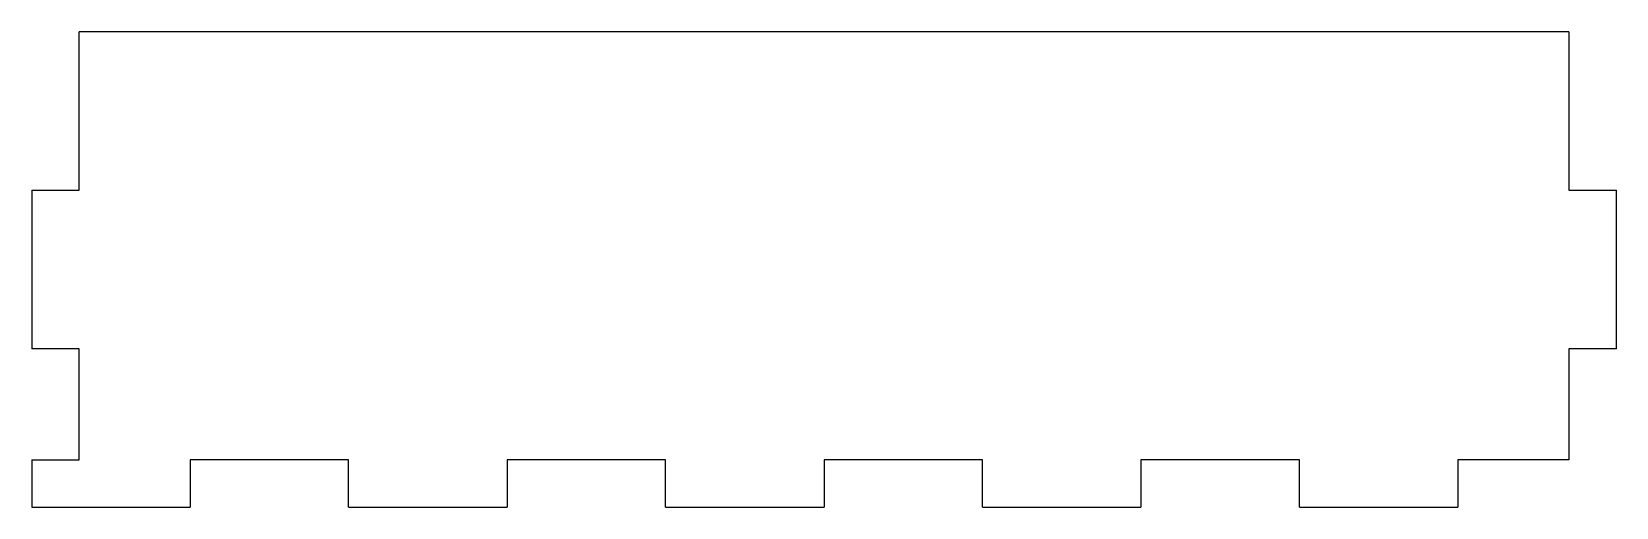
# Model space of a CAD drawing. Header units: millimetres. Extents: x 0 to 208, y 0 to 147.
# Drawn here: x 107.8 to 207.8, y 117.3 to 147.3 of the extents above; entities outside this region: 2.
import ezdxf

# ---------------------------------------------------------------- set-up
doc = ezdxf.new("R2010")
doc.units = ezdxf.units.MM
doc.styles.add('SLDTEXTSTYLE0', font='TXT', dxfattribs={"width": 0.7})

msp = doc.modelspace()

# ---------------------------------------------------------------- linework, layer by layer
at = {"color": 7, "linetype": 'Continuous', "lineweight": 25}
for p, q in [((110.83, 137.3), (110.83, 147.3)), ((204.83, 147.3), (110.83, 147.3)), ((204.83, 147.3), (204.83, 137.3)), ((107.83, 137.3), (110.83, 137.3)), ((107.83, 137.3), (107.83, 127.3)), ((204.83, 137.3), (207.83, 137.3)), ((207.83, 127.3), (207.83, 137.3)), ((110.83, 127.3), (107.83, 127.3)), ((110.83, 120.3), (110.83, 127.3)), ((204.83, 127.3), (204.83, 120.3)), ((207.83, 127.3), (204.83, 127.3)), ((107.83, 120.3), (110.83, 120.3)), ((107.83, 120.3), (107.83, 117.3)), ((127.83, 120.3), (117.83, 120.3)), ((117.83, 120.3), (117.83, 117.3)), ((127.83, 117.3), (127.83, 120.3)), ((147.83, 120.3), (137.83, 120.3)), ((137.83, 120.3), (137.83, 117.3)), ((147.83, 117.3), (147.83, 120.3)), ((167.83, 120.3), (157.83, 120.3)), ((157.83, 120.3), (157.83, 117.3)), ((167.83, 117.3), (167.83, 120.3)), ((187.83, 120.3), (177.83, 120.3)), ((177.83, 120.3), (177.83, 117.3)), ((187.83, 117.3), (187.83, 120.3)), ((204.83, 120.3), (197.83, 120.3)), ((197.83, 120.3), (197.83, 117.3)), ((107.83, 117.3), (117.83, 117.3)), ((127.83, 117.3), (137.83, 117.3)), ((147.83, 117.3), (157.83, 117.3)), ((167.83, 117.3), (177.83, 117.3)), ((187.83, 117.3), (197.83, 117.3))]:
    msp.add_line(p, q, dxfattribs=at)

# ---------------------------------------------------------------- texts
at = {"color": 7, "linetype": 'Continuous', "char_height": 3.7351, "attachment_point": 1, "style": 'SLDTEXTSTYLE0'}
for s, insert in [('SOLIDWORKS Educational Product.', (0, 10.42)), ('For Instructional Use Only.', (0, 4.81))]:
    msp.add_mtext(s, dxfattribs=dict(at, insert=insert))

doc.saveas('drawing.dxf')
